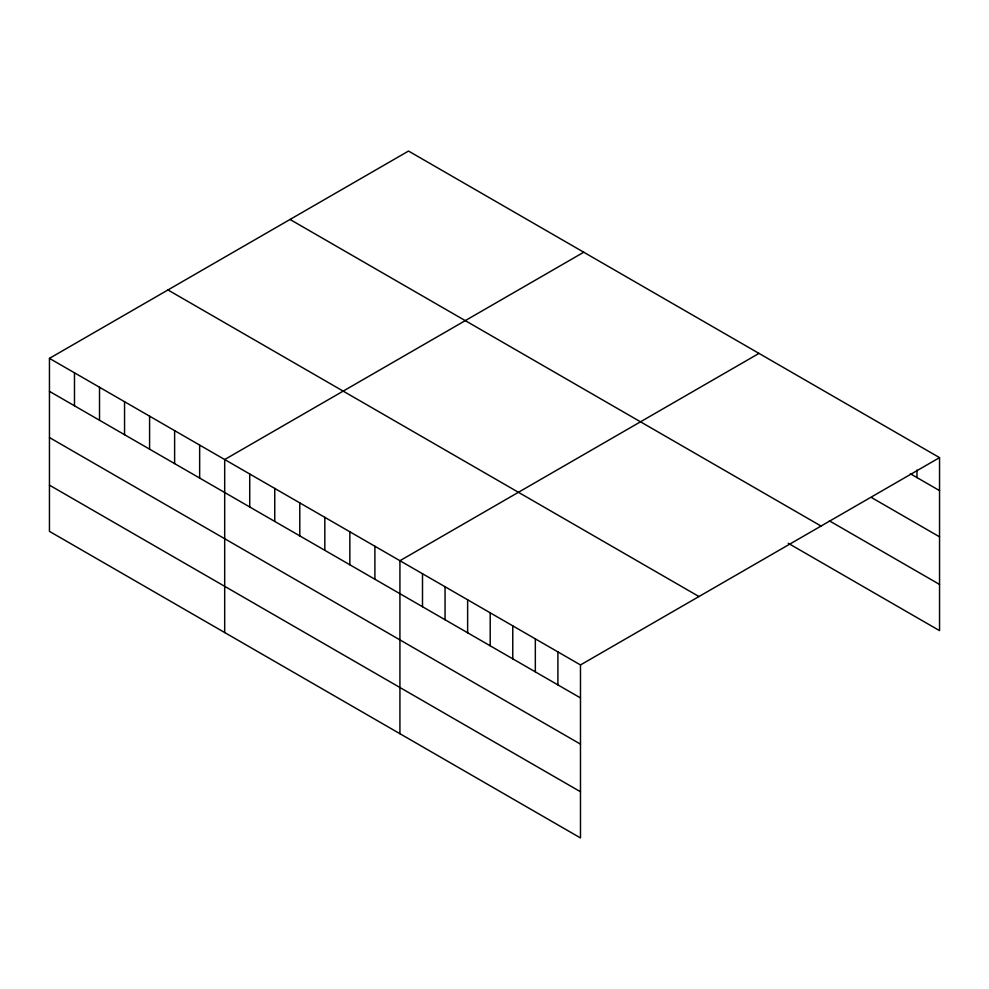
<?xml version="1.0" encoding="UTF-8"?>
<svg xmlns="http://www.w3.org/2000/svg" width="989" height="989" viewBox="0 0 989 989"><rect width="100%" height="100%" fill="white"/><g stroke="black" fill="none" stroke-linecap="round" stroke-linejoin="round"><path stroke-width="1.48" d="M49.45 358.364L580.481 664.942L580.481 837.943L49.45 531.365L49.45 358.364L408.519 151.057L939.55 457.635L939.55 630.636L788.208 543.258M583.757 252.22L224.688 459.539L224.688 632.54M758.996 353.394L399.927 560.714L399.927 733.714M580.481 664.942L939.55 457.635M910.35 473.756L939.55 490.618M871.841 497.739L939.55 536.829M829.363 520.82L939.55 584.437M290.024 219.459L821.055 526.049M167.945 289.95L698.976 596.54M49.45 391.347L580.481 697.925M49.45 437.546L580.481 744.136M49.45 485.154L580.481 791.744M916.976 470.096L916.976 477.588M557.907 651.912L557.907 684.895M535.333 638.882L535.333 671.865M512.772 625.852L512.772 658.835M490.198 612.821L490.198 645.805M467.636 599.791L467.636 632.775M445.062 586.774L445.062 619.744M422.501 573.744L422.501 606.714M374.893 546.249L374.893 579.233M349.859 531.798L349.859 564.781M324.825 517.346L324.825 550.329M299.791 502.894L299.791 535.877M274.757 488.442L274.757 521.426M249.723 473.991L249.723 506.974M199.654 445.087L199.654 478.058M174.62 430.623L174.62 463.606M149.586 416.171L149.586 449.154M124.552 401.719L124.552 434.703M99.518 387.268L99.518 420.251M74.484 372.816L74.484 405.799"/></g></svg>
